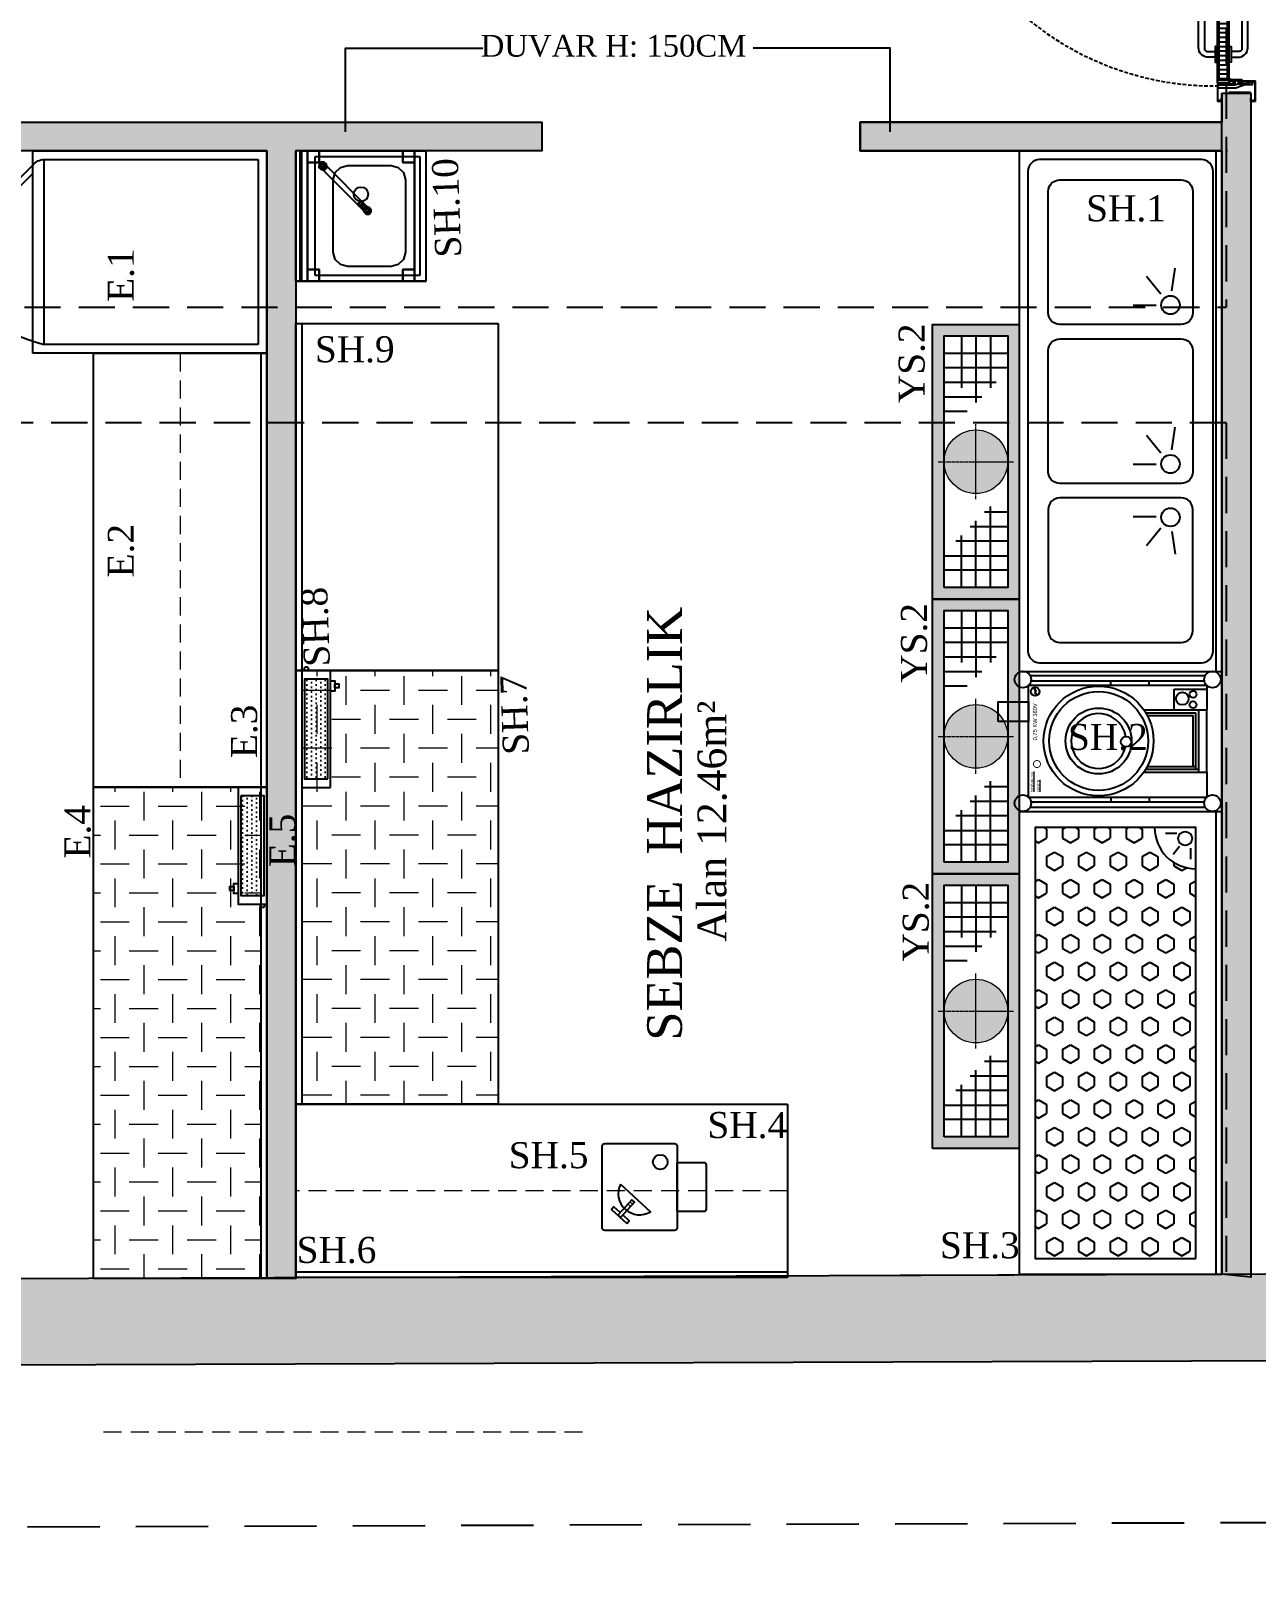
# Model space of a CAD drawing. Header units: millimetres. Extents: x -29311 to -3405, y 28913 to 42880.
# Drawn here: x -14679 to -14255, y 39221 to 39753 of the extents above; entities that cross this region are included whole.
import ezdxf
from ezdxf.enums import TextEntityAlignment as Align

# ---------------------------------------------------------------- set-up
doc = ezdxf.new("R2010")
doc.units = ezdxf.units.MM
for name, pattern in [('( Hidden )', [0.375, 0.25, -0.125]), ('DASHDOTX2', [2, 1, -0.5, 0, -0.5]), ('DASHED2', [0.375, 0.25, -0.125]), ('HIDDEN', [0.375, 0.25, -0.125])]:
    doc.linetypes.add(name, pattern=pattern)
for name, color, linetype in [('A-BA', 1, 'Continuous'), ('A-BA-HIDDEN', 136, 'HIDDEN'), ('A-KAPI-AHSAP', 245, 'Continuous'), ('A-KAPI-AKSESUAR', 206, 'Continuous'), ('A-KAPI-METAL', 84, 'Continuous'), ('A-KAPI-PROFIL', 206, 'Continuous'), ('A-MERDIVEN', 125, 'Continuous'), ('A-SIVA-ALCIPAN', 247, 'Continuous'), ('A-YAZI', 136, 'Continuous'), ('Duvar-150 cm', 8, 'Continuous'), ('Duvar-200 cm', 7, 'Continuous'), ('Duvar-Soğuk Oda Yüksekliğine', 24, 'Continuous'), ('Kıtc-002 Çizgi', 7, 'Continuous'), ('Kıtc-016 Su Tes Yazı 001', 5, 'Continuous'), ('Kıtc-019 Su Tes İşaretler', 5, 'Continuous'), ('set altı dolap', 92, 'Continuous'), ('vaz_bina2', 161, 'Continuous')]:
    doc.layers.add(name, color=color, linetype=linetype)
for name, color, linetype, lineweight in [('DVL-C', 7, 'DASHDOTX2', 20), ('GRC-et', 10, 'Continuous', 15), ('GRC-sebze', 94, 'Continuous', 15), ('tarama-betonarme', 252, 'Continuous', 13), ('TES_SU', 150, 'Continuous', 25), ('yerizg-a', 7, 'Continuous', 15), ('yerizg-b', 7, 'Continuous', 9)]:
    doc.layers.add(name, color=color, linetype=linetype, lineweight=lineweight)
doc.styles.get("Standard").update_dxf_attribs({"font": 'arial.ttf'})
doc.styles.add('YAZ-50', font='times.ttf', dxfattribs={"width": 0.9})

# ---------------------------------------------------------------- blocks, each defined once
blk = doc.blocks.new('Frenox Depo Tipi Dolpa Tek Kapı')
for p, q in [((70, 81), (0, 81)), ((0, 81), (0, 0)), ((70, 0), (70, 81)), ((0, 0), (70, 0))]:
    blk.add_line(p, q)
at = {"color": 251}
for p, q in [((67, 78), (3, 78)), ((3, 78), (3, 4)), ((67, 4), (67, 78)), ((3, 4), (67, 4))]:
    blk.add_line(p, q, dxfattribs=at)
at = {"color": 251, "linetype": 'Continuous'}
for p, q in [((2.95, 4), (67.05, 4)), ((62.22, 0), (30.17, -32.06)), ((65.05, 0), (35.11, -29.94)), ((35.11, -29.94), (30.87, -31.35)), ((30.87, -31.35), (32.29, -32.76)), ((33.7, -28.52), (35.11, -29.94)), ((30.17, -32.06), (31.58, -33.47)), ((32.29, -32.76), (31.58, -33.47))]:
    blk.add_line(p, q, dxfattribs=at)
for centre, radius, start, end in [((59.94, 18.71), 58.86, 194.4777, 239.613), ((61.96, 4.05), 5.1, 307.4032, 359.4667)]:
    blk.add_arc(centre, radius, start, end, dxfattribs=at)
blk = doc.blocks.new('A$C5D77726F')
at = {"layer": 'Kıtc-002 Çizgi'}
for p, q in [((5, 40), (3.5, 40)), ((46, 40), (47.5, 40)), ((5, 26), (3.5, 26)), ((14.33, 27.94), (14.33, 5)), ((15.33, 27.3), (15.33, 8)), ((16.33, 26.74), (16.33, 9)), ((34.93, 26.74), (34.93, 10)), ((35.93, 27.3), (35.93, 9)), ((36.93, 27.94), (36.93, 5)), ((46, 26), (47.5, 26)), ((36.93, 16.94), (44.48, 16.94)), ((44.48, 16.94), (44.48, 5)), ((14.33, 8), (36.93, 8)), ((15.33, 9), (35.93, 9)), ((16.33, 10), (34.93, 10)), ((14.33, 5), (36.93, 5))]:
    blk.add_line(p, q, dxfattribs=at)
blk.add_lwpolyline([(32.72, 80.96), (39.85, 80.96), (39.85, 70), (32.72, 70)], close=True, dxfattribs=at)
for points in [[(1.5, 69.4), (1.5, 5.6)], [(3.5, 69.04), (3.5, 5.96)], [(5, 5), (5, 70), (46, 70), (46, 5), (36.93, 5)], [(47.5, 69.04), (47.5, 5.96)], [(49.5, 69.4), (49.5, 5.6)], [(14.33, 5), (5, 5)]]:
    blk.add_lwpolyline(points, dxfattribs=at)
for centre, radius in [((3, 72), 3), ((48, 72), 3), ((25.63, 44.45), 20), ((25.63, 44.45), 18), ((25.63, 44.45), 12), ((25.35, 34.45), 1.9), ((38.81, 10.07), 1.26), ((41.06, 13.98), 2.29), ((42.6, 10.07), 1.26), ((3, 3), 3), ((48, 3), 3)]:
    blk.add_circle(centre, radius, dxfattribs=at)
blk.add_arc((25.63, 44.45), 10, 279.302, 257.4764, dxfattribs=at)
blk = doc.blocks.new('v-sg')
at = {"layer": 'TES_SU', "linetype": 'Continuous', "const_width": 1.2}
blk.add_lwpolyline([(-5, 0, 1), (5, 0, 1)], format="xyb", close=True, dxfattribs=at)
blk = doc.blocks.new('A$C601B7985')
at = {"layer": 'Kıtc-002 Çizgi', "color": 1}
for p, q in [((43.49, 67.8, 10.3), (42.51, 67.12, 10.3)), ((42.54, 67.07, 10.3), (43.44, 67.7, 10.3)), ((43.44, 67.7, 10.3), (43.49, 67.12, 10.3)), ((43.54, 67.21, 10.3), (43.49, 67.8, 10.3)), ((43.49, 67.12, 10.3), (44.66, 67.72, 10.3)), ((44.63, 67.78, 10.3), (43.54, 67.21, 10.3)), ((44.87, 67.87, 10.3), (44.58, 67.85, 10.3)), ((44.58, 67.85, 10.3), (44.62, 67.79, 10.3)), ((44.62, 67.79, 10.3), (44.7, 67.65, 10.3)), ((44.66, 67.72, 10.3), (44.63, 67.78, 10.3)), ((44.87, 67.87, 10.3), (44.7, 67.65, 10.3))]:
    blk.add_line(p, q, dxfattribs=at)
blk.add_circle((43.61, 67.55, 10.3), 1.58, dxfattribs=at)
at = {"layer": 'Kıtc-019 Su Tes İşaretler', "linetype": 'Continuous', "xscale": 0.2549349402009376, "yscale": 0.2549349402009376, "zscale": 0.2549349402009376}
blk.add_blockref('v-sg', (17.24, 66.88), dxfattribs=at)
at = {"layer": 'set altı dolap'}
blk.add_blockref('A$C5D77726F', (0, 0), dxfattribs=at)
at = {"layer": 'Kıtc-002 Çizgi', "color": 1}
blk.add_text('0,75 KW 380V', height=1.5, dxfattribs=at).set_placement((25.84, 66.87))
at = {"layer": 'Kıtc-016 Su Tes Yazı 001', "lineweight": 5, "char_height": 1, "attachment_point": 1}
for s, insert in [('{\\L\\C5;SOĞUK SU}', (7.12, 69.07)), ('{\\L\\C5;GİDER}', (7.12, 66.87))]:
    blk.add_mtext_dynamic_manual_height_columns(s, width=14.9424, gutter_width=50, heights=[0], dxfattribs=dict(at, insert=insert))
blk = doc.blocks.new('A$C3BCB2360')
at = {"layer": 'Kıtc-002 Çizgi'}
h = blk.add_hatch(dxfattribs=at)
h.set_pattern_fill('DOTS', color=256, style=0)
h.set_pattern_definition([(0, (-5262.7797, -8365.3325), (0.79375, 1.5875), [0, -1.5875])])
h.paths.add_polyline_path([(3, 11.83), (3, 3.83), (37.5, 3.83), (37.5, 11.83)])
for points in [[(0, 2.83), (40.5, 2.83), (40.5, 12.83), (0, 12.83)], [(3, 3.83), (37.5, 3.83), (37.5, 11.83), (3, 11.83)], [(40.5, 11.83), (41.4, 11.83), (41.7, 11.53), (41.7, 10.93), (41.4, 10.63), (40.5, 10.63)], [(33.33, 2.83), (36.88, 2.83), (36.88, 1.42), (33.33, 1.42)], [(34.4, 1.42), (35.81, 1.42), (35.81, 0), (34.4, 0)]]:
    blk.add_lwpolyline(points, close=True, dxfattribs=at)
blk = doc.blocks.new('PoliTT.S.150-70')
at = {"layer": 'GRC-sebze'}
h = blk.add_hatch(dxfattribs=at)
h.set_pattern_fill('CHECKERED', color=256, scale=10, style=0)
h.set_pattern_definition([(0, (150, 0), (10, 10), [10, -10]), (90, (155, 5), (-10, 10), [10, -10])])
h.paths.add_polyline_path([(0, -70), (150, -70), (150, -2), (0, -2)])
for p, q in [((0, 0), (150, 0)), ((0, -70), (0, 0)), ((150, 0), (150, -70)), ((150, -2), (0, -2)), ((150, -70), (0, -70))]:
    blk.add_line(p, q)
blk = doc.blocks.new('CTezg.120-70')
for p, q in [((-120, -70), (-120, 0)), ((-120, 0), (0, 0)), ((0, 0), (0, -70)), ((0, -2), (-120, -2)), ((0, -70), (-120, -70))]:
    blk.add_line(p, q)
blk = doc.blocks.new('CTezg.150-60')
for p, q in [((-150, 0), (0, 0)), ((-150, -60), (-150, 0)), ((0, 0), (0, -60)), ((0, -2), (-150, -2)), ((0, -60), (-150, -60))]:
    blk.add_line(p, q)
blk = doc.blocks.new('PoliTT.E.170-60')
at = {"layer": 'GRC-et'}
h = blk.add_hatch(dxfattribs=at)
h.set_pattern_fill('CHECKERED', color=256, scale=10, style=0)
h.set_pattern_definition([(0, (170, 0), (10, 10), [10, -10]), (90, (175, 5), (-10, 10), [10, -10])])
h.paths.add_polyline_path([(0, -60), (170, -60), (170, -2), (0, -2)])
for p, q in [((0, 0), (170, 0)), ((0, -60), (0, 0)), ((170, 0), (170, -60)), ((170, -2), (0, -2)), ((170, -60), (0, -60))]:
    blk.add_line(p, q)
blk = doc.blocks.new('RobotCoupe.CL50')
for points in [[(12, -30), (-12, -30, -0.414214), (-13, -29), (-13, -1, -0.414214), (-12, 0), (12, 0, -0.414214), (13, -1), (13, -29, -0.414214)], [(13, -6.49), (22, -6.49, -0.414214), (23, -7.49), (23, -22.51, -0.414214), (22, -23.51), (13, -23.51)]]:
    blk.add_lwpolyline(points, format="xyb", close=True)
at = {"color": 147}
for points in [[(-6.69, -14.03), (3.74, -23.62)], [(-6.74, -23.81), (-8.94, -21.81), (-9.78, -22.74), (-4.45, -27.58)], [(-4.45, -27.58), (-3.62, -26.65), (-5.81, -24.66)]]:
    blk.add_lwpolyline(points, dxfattribs=at)
blk.add_lwpolyline([(-7.58, -24.74), (-6.65, -25.58), (-1.81, -20.25), (-2.74, -19.42)], close=True, dxfattribs=at)
at = {"color": 147, "const_width": 0.385}
blk.add_lwpolyline([(-3.78, -21.09, 1), (-2.64, -20.9, 1)], format="xyb", close=True, dxfattribs=at)
at = {"color": 147}
blk.add_circle((7.11, -6.38), 2.56, dxfattribs=at)
blk.add_arc((-0.01, -17.22), 7.4, 154.4713, 300.9529, dxfattribs=at)
blk = doc.blocks.new('Y-SIFON')
at = {"layer": 'yerizg-a', "color": 0, "linetype": 'Continuous'}
blk.add_circle((0, 0), 11, dxfattribs=at)
at = {"layer": 'yerizg-b', "color": 0, "linetype": 'DASHED2'}
for points in [[(0, 13), (0, -13)], [(-13, 0), (13, 0)]]:
    blk.add_lwpolyline(points, dxfattribs=at)
blk = doc.blocks.new('YS-95')
at = {"layer": 'TES_SU'}
h = blk.add_hatch(color=256, dxfattribs=at)
h.dxf.hatch_style = 1
h.paths.add_polyline_path([(93083.26, 14166.91), (93083.26, 14136.91), (93178.26, 14136.91), (93178.26, 14166.91)])
h.paths.add_polyline_path([(93087.26, 14162.91), (93174.26, 14162.91), (93174.26, 14140.91), (93087.26, 14140.91)], flags=16)
h.paths.add_polyline_path([(93103.26, 14156.91), (93103.26, 14151.91), (93108.26, 14151.91), (93108.26, 14146.91), (93093.26, 14146.91), (93093.26, 14156.91)], flags=0)
h.paths.add_polyline_path([(93119.76, 14151.91, -1), (93141.76, 14151.91, -1)], flags=16)
h.paths.add_polyline_path([(93158.26, 14156.91), (93168.26, 14156.91), (93168.26, 14146.91), (93158.26, 14146.91)], flags=0)
at = {"layer": 'TES_SU', "color": 0}
for p, q in [((93093.26, 14140.91), (93093.26, 14162.91)), ((93098.26, 14162.91), (93098.26, 14140.91)), ((93148.26, 14162.91), (93148.26, 14154.91)), ((93153.26, 14162.91), (93153.26, 14149.91)), ((93158.26, 14162.91), (93158.26, 14144.91)), ((93163.26, 14140.91), (93163.26, 14162.91)), ((93168.26, 14162.91), (93168.26, 14140.91)), ((93087.26, 14156.91), (93105.26, 14156.91)), ((93103.26, 14140.91), (93103.26, 14158.91)), ((93174.26, 14156.91), (93156.26, 14156.91)), ((93087.26, 14151.91), (93110.26, 14151.91)), ((93108.26, 14140.91), (93108.26, 14153.91)), ((93113.26, 14140.91), (93113.26, 14148.91)), ((93174.26, 14151.91), (93151.26, 14151.91)), ((93087.26, 14146.91), (93115.26, 14146.91)), ((93174.26, 14146.91), (93156.26, 14146.91))]:
    blk.add_line(p, q, dxfattribs=at)
for points in [[(93083.26, 14166.91), (93178.26, 14166.91), (93178.26, 14136.91), (93083.26, 14136.91)], [(93087.26, 14162.91), (93174.26, 14162.91), (93174.26, 14140.91), (93087.26, 14140.91)]]:
    blk.add_lwpolyline(points, close=True, dxfattribs=at)
at = {"layer": 'TES_SU', "color": 0, "linetype": 'Continuous'}
blk.add_blockref('Y-SIFON', (93130.76, 14151.91), dxfattribs=at)
blk = doc.blocks.new('SebzeST.160-70')
h = blk.add_hatch()
h.set_pattern_fill('HEX', color=251, style=0)
h.set_pattern_definition([(0, (-11940.3066, -10511.318), (0, 5.49926), [3.175, -6.35]), (120, (-11940.3066, -10511.318), (-4.7624989, -2.74963), [3.175, -6.35]), (60, (-11937.1316, -10511.318), (-4.7624989, 2.74963), [3.175, -6.35])])
h.paths.add_polyline_path([(-154.5, -64.5), (-5.5, -64.5), (-5.5, -9), (-140.28, -9, -0.414214), (-154.5, -23.22)])
at = {"color": 251}
for p, q in [((-152.46, -15.55), (-152.46, -19.44)), ((-148.02, -14.63), (-145.18, -16.85)), ((-147.4, -10.86), (-143.57, -10.86))]:
    blk.add_line(p, q, dxfattribs=at)
for points in [[(0, 0), (-160, 0), (-160, -70), (0, -70)], [(0, 0), (-160, 0), (-160, -2), (0, -2)], [(-5.5, -9), (-154.5, -9), (-154.5, -64.5), (-5.5, -64.5)]]:
    blk.add_lwpolyline(points, close=True)
blk.add_circle((-150.74, -12.66), 2.4, dxfattribs=at)
blk.add_arc((-154.5, -9), 14.22, 270, 0, dxfattribs=at)
blk = doc.blocks.new('CTezg.170-60')
for p, q in [((-170, 0), (0, 0)), ((-170, -60), (-170, 0)), ((0, 0), (0, -60)), ((0, -2), (-170, -2)), ((0, -60), (-170, -60))]:
    blk.add_line(p, q)
blk = doc.blocks.new('el yıkama')
for p, q in [((45, 0), (0, 0)), ((0, 0), (0, -45)), ((0, -45, 81), (0, 0, 81)), ((45, -45), (45, 0)), ((45, -45, 81), (45, 0, 81)), ((0, -1.5, 85), (0, -45, 85)), ((0, -2), (45, -2)), ((45, -1.5, 85), (45, -45, 85)), ((2, -6.5, 83), (2, -43, 83)), ((43, -6.5, 83), (2, -6.5, 83)), ((2, -6.5), (2, -43)), ((43, -6.5), (2, -6.5)), ((43, -43, 83), (43, -6.5, 83)), ((43, -43), (43, -6.5)), ((0, -45), (45, -45)), ((0, -45, 85), (0, -45, 81)), ((0, -45, 81), (45, -45, 81)), ((2, -43, 83), (43, -43, 83)), ((2, -43), (43, -43)), ((45, -45, 85), (45, -45, 81))]:
    blk.add_line(p, q)
at = {"color": 251}
for p, q in [((39.56, -8.26), (23.39, -24.43)), ((24.66, -25.7), (40.83, -9.53)), ((40.31, -8.26), (39.56, -8.26)), ((40.83, -8.78), (40.31, -8.26)), ((40.83, -9.53), (40.83, -8.78)), ((5, -17.9, 60), (5.67, -15.4, 60)), ((5, -17.9), (5.67, -15.4)), ((5.67, -15.4, 60), (7.5, -13.57, 60)), ((5.67, -15.4), (7.5, -13.57)), ((7.5, -13.57, 60), (10, -12.9, 60)), ((7.5, -13.57), (10, -12.9)), ((10, -12.9, 60), (35, -12.9, 60)), ((10, -12.9), (35, -12.9)), ((35, -12.9, 60), (37.5, -13.57, 60)), ((35, -12.9), (37.5, -13.57)), ((37.5, -13.57, 60), (39.33, -15.4, 60)), ((37.5, -13.57), (39.33, -15.4)), ((39.33, -15.4, 60), (40, -17.9, 60)), ((39.33, -15.4), (40, -17.9)), ((5, -32.9, 60), (5, -17.9, 60)), ((5, -32.9), (5, -17.9)), ((40, -17.9, 60), (40, -32.9, 60)), ((40, -17.9), (40, -32.9)), ((23.39, -24.43), (23.39, -25.17)), ((23.39, -25.17), (23.92, -25.7)), ((23.92, -25.7), (24.66, -25.7)), ((5.67, -35.4, 60), (5, -32.9, 60)), ((5.67, -35.4), (5, -32.9)), ((7.5, -37.23, 60), (5.67, -35.4, 60)), ((7.5, -37.23), (5.67, -35.4)), ((10, -37.9, 60), (7.5, -37.23, 60)), ((10, -37.9), (7.5, -37.23)), ((37.5, -37.23, 60), (35, -37.9, 60)), ((37.5, -37.23), (35, -37.9)), ((39.33, -35.4, 60), (37.5, -37.23, 60)), ((39.33, -35.4), (37.5, -37.23)), ((40, -32.9, 60), (39.33, -35.4, 60)), ((40, -32.9), (39.33, -35.4)), ((35, -37.9, 60), (10, -37.9, 60)), ((35, -37.9), (10, -37.9))]:
    blk.add_line(p, q, dxfattribs=at)
at = {"color": 251, "extrusion": (-0.612372, -0.612372, 0.5)}
for p, q in [((38.58, -9.24, 92.87), (38.32, -9.5, 92.22)), ((38.32, -9.5, 92.22), (38.5, -10.06, 91.77)), ((38.5, -10.06, 91.77), (39.03, -10.59, 91.77)), ((39.14, -9.42, 93.33), (38.58, -9.24, 92.87)), ((39.03, -10.59, 91.77), (39.59, -10.77, 92.22)), ((39.67, -9.95, 93.33), (39.14, -9.42, 93.33)), ((39.59, -10.77, 92.22), (39.85, -10.51, 92.87)), ((39.85, -10.51, 92.87), (39.67, -9.95, 93.33))]:
    blk.add_line(p, q, dxfattribs=at)
at = {"color": 251}
blk.add_circle((30, -22.5), 2.5, dxfattribs=at)
for points in [[(0, -1.5, 90), (45, -1.5, 90), (45, 0, 90), (0, 0, 90)], [(45, 0, 90), (0, 0, 90), (0, 0, 81), (45, 0, 81)], [(0, -1.5, 85), (45, -1.5, 85), (45, -1.5, 90), (0, -1.5, 90)], [(41, -4, 81), (41, -4, 45), (4, -4, 45), (4, -4, 81)], [(0, -37, 45), (0, -37, 81), (0, -8, 81), (0, -8, 45)], [(45, -37, 45), (45, -8, 45), (45, -8, 81), (45, -37, 81)], [(4, -41, 63), (41, -41, 63), (41, -41, 81), (4, -41, 81)], [(4, -41, 45), (41, -41, 45), (41, -41, 62.9), (4, -41, 62.9)]]:
    blk.add_3dface(points)
for points in [[(0, -8, 81), (0, -8, 45), (0, -4, 45), (0, -4, 81)], [(0, -8, 45), (0, -8, 45), (0, -8, 45), (0, -4, 45)], [(0, -4, 81), (0, -4, 45), (4, -4, 45), (4, -4, 81)], [(0, -4, 45), (0, -8, 45), (4, -8, 45), (4, -4, 45)], [(4, -4, 81), (4, -4, 81), (0, -4, 81)], [(4, -4, 81), (4, -8, 81), (0, -8, 81), (0, -4, 81)], [(4, -4, 81), (4, -4, 45), (4, -4, 81)], [(4, -4, 45), (4, -8, 45), (4, -8, 81), (4, -4, 81)], [(41, -8, 81), (41, -8, 45), (41, -4, 45), (41, -4, 81)], [(41, -8, 45), (41, -8, 45), (41, -8, 45), (41, -4, 45)], [(41, -4, 81), (41, -4, 45), (45, -4, 45), (45, -4, 81)], [(41, -4, 45), (41, -8, 45), (45, -8, 45), (45, -4, 45)], [(45, -4, 81), (45, -4, 81), (41, -4, 81)], [(45, -4, 81), (45, -8, 81), (41, -8, 81), (41, -4, 81)], [(45, -4, 81), (45, -4, 45), (45, -4, 81)], [(45, -4, 45), (45, -8, 45), (45, -8, 81), (45, -4, 81)], [(4, -8, 81), (4, -8, 45), (0, -8, 45), (0, -8, 81)], [(4, -8, 45), (4, -8, 45), (0, -8, 45)], [(38.84, -8.98, 91.48), (38.32, -9.5, 92.22), (38.58, -9.24, 92.87), (39.3, -8.52, 91.86)], [(38.89, -9.67, 91.22), (38.5, -10.06, 91.77), (38.32, -9.5, 92.22), (38.84, -8.98, 91.48)], [(39.42, -10.2, 91.22), (39.03, -10.59, 91.77), (38.5, -10.06, 91.77), (38.89, -9.67, 91.22)], [(39.29, -7.99, 85), (38.53, -8.75, 85), (38.81, -8.99, 88.99), (39.57, -8.23, 88.99)], [(38.53, -8.75, 85), (38.54, -9.82, 85), (38.91, -9.45, 88.99), (38.81, -8.99, 88.99)], [(38.54, -9.82, 85), (39.3, -10.58, 85), (39.67, -10.21, 88.99), (38.91, -9.45, 88.99)], [(39.3, -8.52, 91.86), (39.99, -8.57, 92.12), (39.14, -9.42, 93.33), (38.58, -9.24, 92.87)], [(39.03, -8.78, 90.47), (38.84, -8.98, 91.48), (39.3, -8.52, 91.86), (39.56, -8.26, 90.47)], [(39.03, -9.53, 90.47), (38.89, -9.67, 91.22), (38.84, -8.98, 91.48), (39.03, -8.78, 90.47)], [(39.56, -10.06, 90.47), (39.42, -10.2, 91.22), (38.89, -9.67, 91.22), (39.03, -9.53, 90.47)], [(39.55, -8.27, 85.34), (39.02, -8.8, 85.34), (39.03, -8.78, 90.47), (39.56, -8.26, 90.47)], [(39.02, -8.8, 85.34), (39.03, -9.54, 85.01), (39.03, -9.53, 90.47), (39.03, -8.78, 90.47)], [(39.03, -9.54, 85.01), (39.55, -10.06, 85.01), (39.56, -10.06, 90.47), (39.03, -9.53, 90.47)], [(39.42, -10.2, 91.22), (40.11, -10.25, 91.48), (39.59, -10.77, 92.22), (39.03, -10.59, 91.77)], [(39.99, -8.57, 92.12), (40.52, -9.1, 92.12), (39.67, -9.95, 93.33), (39.14, -9.42, 93.33)], [(40.33, -8.02, 85.09), (39.29, -7.99, 85), (39.57, -8.23, 88.99), (40.27, -8.25, 88.99)], [(39.56, -8.26, 90.47), (40.31, -8.26, 90.47), (39.99, -8.57, 92.12), (39.3, -8.52, 91.86)], [(39.3, -10.58, 85), (40.37, -10.59, 85), (40.09, -10.27, 89), (39.67, -10.21, 88.99)], [(39.56, -10.06, 90.47), (40.31, -10.06, 90.47), (40.11, -10.25, 91.48), (39.42, -10.2, 91.22)], [(40.27, -8.29, 85.07), (39.55, -8.27, 85.34), (39.56, -8.26, 90.47), (40.31, -8.26, 90.47)], [(39.55, -10.06, 85.01), (40.29, -10.07, 85.34), (40.31, -10.06, 90.47), (39.56, -10.06, 90.47)], [(40.11, -10.25, 91.48), (40.57, -9.79, 91.86), (39.85, -10.51, 92.87), (39.59, -10.77, 92.22)], [(40.52, -9.1, 92.12), (40.57, -9.79, 91.86), (39.85, -10.51, 92.87), (39.67, -9.95, 93.33)], [(40.31, -8.26, 90.47), (40.83, -8.78, 90.47), (40.52, -9.1, 92.12), (39.99, -8.57, 92.12)], [(40.37, -10.59, 85), (41.12, -9.83, 85), (40.85, -9.51, 89), (40.09, -10.27, 89)], [(40.31, -10.06, 90.47), (40.83, -9.53, 90.47), (40.57, -9.79, 91.86), (40.11, -10.25, 91.48)], [(41.09, -8.78, 85.09), (40.33, -8.02, 85.09), (40.27, -8.25, 88.99), (40.84, -8.82, 88.99)], [(40.8, -8.82, 85.07), (40.27, -8.29, 85.07), (40.31, -8.26, 90.47), (40.83, -8.78, 90.47)], [(40.29, -10.07, 85.34), (40.82, -9.54, 85.34), (40.83, -9.53, 90.47), (40.31, -10.06, 90.47)], [(40.83, -8.78, 90.47), (40.83, -9.53, 90.47), (40.57, -9.79, 91.86), (40.52, -9.1, 92.12)], [(40.82, -9.54, 85.34), (40.8, -8.82, 85.07), (40.83, -8.78, 90.47), (40.83, -9.53, 90.47)], [(41.12, -9.83, 85), (41.09, -8.78, 85.09), (40.84, -8.82, 88.99), (40.85, -9.51, 89)], [(45, -8, 81), (45, -8, 45), (41, -8, 45), (41, -8, 81)], [(45, -8, 45), (45, -8, 45), (41, -8, 45)], [(23.81, -23.63, 94.84), (23.12, -24.31, 94.84), (23.12, -24.31, 95.98), (23.81, -23.63, 95.98)], [(23.92, -23.9, 96.55), (23.81, -23.63, 95.98), (23.12, -24.31, 95.98), (23.39, -24.43, 96.55)], [(23.81, -23.63, 94.84), (23.92, -23.9, 94.4), (23.39, -24.43, 94.4), (23.12, -24.31, 94.84)], [(23.12, -24.31, 94.84), (23.12, -25.28, 94.84), (23.12, -25.28, 95.98), (23.12, -24.31, 95.98)], [(23.39, -24.43, 96.55), (23.12, -24.31, 95.98), (23.12, -25.28, 95.98), (23.39, -25.17, 96.55)], [(23.12, -24.31, 94.84), (23.39, -24.43, 94.4), (23.39, -25.17, 94.4), (23.12, -25.28, 94.84)], [(23.39, -25.17, 96.55), (23.12, -25.28, 95.98), (23.81, -25.97, 95.98), (23.92, -25.7, 96.55)], [(23.12, -25.28, 94.84), (23.39, -25.17, 94.4), (23.92, -25.7, 94.4), (23.81, -25.97, 94.84)], [(23.12, -25.28, 94.84), (23.81, -25.97, 94.84), (23.81, -25.97, 95.98), (23.12, -25.28, 95.98)], [(23.92, -23.9, 100.47), (23.39, -24.43, 100.47), (23.65, -24.16, 101.86), (24.11, -23.71, 101.48)], [(23.92, -23.9, 96.55), (23.39, -24.43, 96.55), (23.39, -24.43, 100.47), (23.92, -23.9, 100.47)], [(23.39, -25.17, 100.47), (23.39, -24.43, 100.47), (23.65, -24.16, 101.86), (23.7, -24.86, 102.12)], [(23.39, -24.43, 96.55), (23.39, -25.17, 96.55), (23.39, -25.17, 100.47), (23.39, -24.43, 100.47)], [(23.92, -25.7, 100.47), (23.39, -25.17, 100.47), (23.7, -24.86, 102.12), (24.23, -25.39, 102.12)], [(23.39, -25.17, 96.55), (23.92, -25.7, 96.55), (23.92, -25.7, 100.47), (23.39, -25.17, 100.47)], [(24.11, -23.71, 101.48), (23.65, -24.16, 101.86), (24.37, -23.45, 102.87), (24.64, -23.18, 102.22)], [(23.7, -24.86, 102.12), (23.65, -24.16, 101.86), (24.37, -23.45, 102.87), (24.56, -24.01, 103.33)], [(24.23, -25.39, 102.12), (23.7, -24.86, 102.12), (24.56, -24.01, 103.33), (25.09, -24.53, 103.33)], [(24.78, -23.63, 94.84), (23.81, -23.63, 94.84), (23.81, -23.63, 95.98), (24.78, -23.63, 95.98)], [(24.66, -23.9, 96.55), (24.78, -23.63, 95.98), (23.81, -23.63, 95.98), (23.92, -23.9, 96.55)], [(24.78, -23.63, 94.84), (24.66, -23.9, 94.4), (23.92, -23.9, 94.4), (23.81, -23.63, 94.84)], [(23.92, -25.7, 96.55), (23.81, -25.97, 95.98), (24.78, -25.97, 95.98), (24.66, -25.7, 96.55)], [(23.81, -25.97, 94.84), (23.92, -25.7, 94.4), (24.66, -25.7, 94.4), (24.78, -25.97, 94.84)], [(23.81, -25.97, 94.84), (24.78, -25.97, 94.84), (24.78, -25.97, 95.98), (23.81, -25.97, 95.98)], [(24.66, -23.9, 100.47), (23.92, -23.9, 100.47), (24.11, -23.71, 101.48), (24.81, -23.76, 101.22)], [(24.66, -23.9, 96.55), (23.92, -23.9, 96.55), (23.92, -23.9, 100.47), (24.66, -23.9, 100.47)], [(24.66, -25.7, 100.47), (23.92, -25.7, 100.47), (24.23, -25.39, 102.12), (24.93, -25.44, 101.86)], [(23.92, -25.7, 96.55), (24.66, -25.7, 96.55), (24.66, -25.7, 100.47), (23.92, -25.7, 100.47)], [(24.81, -23.76, 101.22), (24.11, -23.71, 101.48), (24.64, -23.18, 102.22), (25.2, -23.37, 101.77)], [(24.93, -25.44, 101.86), (24.23, -25.39, 102.12), (25.09, -24.53, 103.33), (25.65, -24.72, 102.87)], [(24.64, -23.18, 102.22), (24.37, -23.45, 102.87), (25.35, -22.47, 103.24), (25.35, -22.47, 102.5)], [(24.56, -24.01, 103.33), (24.37, -23.45, 102.87), (25.35, -22.47, 103.24), (25.73, -22.84, 103.77)], [(25.09, -24.53, 103.33), (24.56, -24.01, 103.33), (25.73, -22.84, 103.77), (26.25, -23.37, 103.77)], [(25.2, -23.37, 101.77), (24.64, -23.18, 102.22), (25.35, -22.47, 102.5), (25.73, -22.84, 101.97)], [(25.19, -24.43, 96.55), (25.46, -24.31, 95.98), (24.78, -23.63, 95.98), (24.66, -23.9, 96.55)], [(25.46, -24.31, 94.84), (25.19, -24.43, 94.4), (24.66, -23.9, 94.4), (24.78, -23.63, 94.84)], [(24.66, -23.9, 100.47), (24.81, -23.76, 101.22), (25.33, -24.28, 101.22), (25.19, -24.43, 100.47)], [(25.19, -24.43, 96.55), (24.66, -23.9, 96.55), (24.66, -23.9, 100.47), (25.19, -24.43, 100.47)], [(25.19, -25.17, 100.47), (25.38, -24.98, 101.48), (24.93, -25.44, 101.86), (24.66, -25.7, 100.47)], [(24.66, -25.7, 96.55), (25.19, -25.17, 96.55), (25.19, -25.17, 100.47), (24.66, -25.7, 100.47)], [(24.66, -25.7, 96.55), (24.78, -25.97, 95.98), (25.46, -25.28, 95.98), (25.19, -25.17, 96.55)], [(24.78, -25.97, 94.84), (24.66, -25.7, 94.4), (25.19, -25.17, 94.4), (25.46, -25.28, 94.84)], [(25.46, -24.31, 94.84), (24.78, -23.63, 94.84), (24.78, -23.63, 95.98), (25.46, -24.31, 95.98)], [(24.78, -25.97, 94.84), (25.46, -25.28, 94.84), (25.46, -25.28, 95.98), (24.78, -25.97, 95.98)], [(24.81, -23.76, 101.22), (25.2, -23.37, 101.77), (25.72, -23.9, 101.77), (25.33, -24.28, 101.22)], [(25.38, -24.98, 101.48), (25.91, -24.46, 102.22), (25.65, -24.72, 102.87), (24.93, -25.44, 101.86)], [(25.65, -24.72, 102.87), (25.09, -24.53, 103.33), (26.25, -23.37, 103.77), (26.63, -23.74, 103.24)], [(25.19, -24.43, 100.47), (25.33, -24.28, 101.22), (25.38, -24.98, 101.48), (25.19, -25.17, 100.47)], [(25.19, -25.17, 96.55), (25.46, -25.28, 95.98), (25.46, -24.31, 95.98), (25.19, -24.43, 96.55)], [(25.46, -25.28, 94.84), (25.19, -25.17, 94.4), (25.19, -24.43, 94.4), (25.46, -24.31, 94.84)], [(25.19, -25.17, 96.55), (25.19, -24.43, 96.55), (25.19, -24.43, 100.47), (25.19, -25.17, 100.47)], [(25.2, -23.37, 101.77), (25.73, -22.84, 101.97), (26.25, -23.37, 101.97), (25.72, -23.9, 101.77)], [(25.33, -24.28, 101.22), (25.72, -23.9, 101.77), (25.91, -24.46, 102.22), (25.38, -24.98, 101.48)], [(25.73, -22.84, 103.77), (25.35, -22.47, 103.24), (26.33, -21.49, 102.87), (26.89, -21.67, 103.33)], [(25.35, -22.47, 102.5), (25.35, -22.47, 103.24), (26.33, -21.49, 102.87), (26.07, -21.75, 102.22)], [(25.73, -22.84, 101.97), (25.35, -22.47, 102.5), (26.07, -21.75, 102.22), (26.26, -22.31, 101.77)], [(25.46, -25.28, 94.84), (25.46, -24.31, 94.84), (25.46, -24.31, 95.98), (25.46, -25.28, 95.98)], [(25.91, -24.46, 102.22), (26.63, -23.74, 102.5), (26.63, -23.74, 103.24), (25.65, -24.72, 102.87)], [(25.72, -23.9, 101.77), (26.25, -23.37, 101.97), (26.63, -23.74, 102.5), (25.91, -24.46, 102.22)], [(26.25, -23.37, 103.77), (25.73, -22.84, 103.77), (26.89, -21.67, 103.33), (27.42, -22.2, 103.33)], [(25.73, -22.84, 101.97), (26.26, -22.31, 101.77), (26.78, -22.84, 101.77), (26.25, -23.37, 101.97)], [(26.63, -23.74, 103.24), (26.25, -23.37, 103.77), (27.42, -22.2, 103.33), (27.61, -22.76, 102.87)], [(26.25, -23.37, 101.97), (26.78, -22.84, 101.77), (27.34, -23.02, 102.22), (26.63, -23.74, 102.5)], [(26.63, -23.74, 102.5), (27.34, -23.02, 102.22), (27.61, -22.76, 102.87), (26.63, -23.74, 103.24)], [(0, -41, 81), (0, -41, 45), (0, -37, 45), (0, -37, 81)], [(0, -41, 45), (0, -41, 45), (0, -41, 45), (0, -37, 45)], [(0, -37, 81), (0, -37, 45), (4, -37, 45), (4, -37, 81)], [(0, -37, 45), (0, -41, 45), (4, -41, 45), (4, -37, 45)], [(4, -37, 81), (4, -37, 81), (0, -37, 81)], [(4, -37, 81), (4, -41, 81), (0, -41, 81), (0, -37, 81)], [(4, -37, 81), (4, -37, 45), (4, -37, 81)], [(4, -37, 45), (4, -41, 45), (4, -41, 81), (4, -37, 81)], [(41, -41, 81), (41, -41, 45), (41, -37, 45), (41, -37, 81)], [(41, -41, 45), (41, -41, 45), (41, -41, 45), (41, -37, 45)], [(41, -37, 81), (41, -37, 45), (45, -37, 45), (45, -37, 81)], [(41, -37, 45), (41, -41, 45), (45, -41, 45), (45, -37, 45)], [(45, -37, 81), (45, -37, 81), (41, -37, 81)], [(45, -37, 81), (45, -41, 81), (41, -41, 81), (41, -37, 81)], [(45, -37, 81), (45, -37, 45), (45, -37, 81)], [(45, -37, 45), (45, -41, 45), (45, -41, 81), (45, -37, 81)], [(4, -41, 81), (4, -41, 45), (0, -41, 45), (0, -41, 81)], [(4, -41, 45), (4, -41, 45), (0, -41, 45)], [(45, -41, 81), (45, -41, 45), (41, -41, 45), (41, -41, 81)], [(45, -41, 45), (45, -41, 45), (41, -41, 45)]]:
    blk.add_3dface(points, dxfattribs=at)
blk = doc.blocks.new('Evye3.180-70')
at = {"color": 251}
for p, q in [((-131.66, -17.24), (-139.47, -16.13)), ((-130.43, -21.05), (-136.53, -26.06)), ((-76.66, -17.24), (-84.47, -16.13)), ((-75.43, -21.05), (-81.53, -26.06)), ((-49.57, -21.05), (-43.47, -26.06)), ((-48.34, -17.24), (-40.53, -16.13)), ((-126.52, -22.71), (-126.52, -30.6)), ((-71.52, -22.71), (-71.52, -30.6)), ((-53.48, -22.71), (-53.48, -30.6))]:
    blk.add_line(p, q, dxfattribs=at)
for points in [[(-180, -70), (0, -70), (0, 0), (-180, 0)], [(-180, -2), (0, -2), (0, 0), (-180, 0)]]:
    blk.add_lwpolyline(points, close=True)
blk.add_lwpolyline([(-173, -67), (-7, -67, 0.414214), (-3, -63), (-3, -7, 0.414214), (-7, -3), (-173, -3, 0.414214), (-177, -7), (-177, -63, 0.414214)], format="xyb", close=True)
for points in [[(-124, -60), (-166, -60, -0.414214), (-170, -56), (-170, -14, -0.414214), (-166, -10), (-124, -10, -0.414214), (-120, -14), (-120, -56, -0.414214)], [(-69, -60), (-111, -60, -0.414214), (-115, -56), (-115, -14, -0.414214), (-111, -10), (-69, -10, -0.414214), (-65, -14), (-65, -56, -0.414214)], [(-56, -60), (-14, -60, 0.414214), (-10, -56), (-10, -14, 0.414214), (-14, -10), (-56, -10, 0.414214), (-60, -14), (-60, -56, 0.414214)]]:
    blk.add_lwpolyline(points, format="xyb", close=True, dxfattribs=at)
for centre in [(-126.71, -17.74), (-71.71, -17.74), (-53.29, -17.74)]:
    blk.add_circle(centre, 3.19, dxfattribs=at)
blk = doc.blocks.new('A$C1989330F')
at = {"layer": 'A-KAPI-AKSESUAR'}
blk.add_lwpolyline([(27.5, 0), (-27.5, 0), (-27.5, -8), (27.5, -8)], close=True, dxfattribs=at)
blk.add_lwpolyline([(-125, -45), (-20, -45, 0.414214), (-10, -35), (-10, -8), (10, -8), (10, -32, -0.414214), (-23, -65), (-125, -65)], format="xyb", close=True, dxfattribs=at)
blk = doc.blocks.new('*U52')
at = {"ltscale": 12}
h = blk.add_hatch(dxfattribs=at)
h.set_pattern_fill('ANSI31', color=8, scale=5, angle=45)
h.set_pattern_definition([(90, (48.085, 20), (-15.875, 3e-15), [])])
h.paths.add_polyline_path([(1004.1, -130), (44, -130), (44, -160), (1004.1, -160)])
at = {"color": 8, "linetype": 'HIDDEN', "ltscale": 50}
blk.add_lwpolyline([(12.6, -176.2), (12.6, -1188.7, 0.417281), (1025, -165.6)], format="xyb", dxfattribs=at)
at = {"layer": 'A-KAPI-AHSAP'}
for points in [[(44, -165), (34, -165), (34, -148), (34, -148), (34, -125), (44, -125), (44, -165)], [(44, -125), (1004.1, -125)], [(1004.1, -165), (1004.1, -125), (1014.1, -125), (1014.1, -165), (1014.1, -165), (1014.1, -165), (1004.1, -165)], [(1004.1, -165), (44, -165)]]:
    blk.add_lwpolyline(points, dxfattribs=at)
blk.add_lwpolyline([(1004.1, -130), (44, -130), (44, -160), (1004.1, -160)], close=True, dxfattribs=at)
at = {"layer": 'A-KAPI-AKSESUAR'}
for radius in [10, 5, 4]:
    blk.add_circle((12, -175), radius, dxfattribs=at)
at = {"layer": 'A-KAPI-METAL'}
for points in [[(-29, -33.5), (39, -33.5, -0.414214), (40, -34.5), (40, -95.9), (38, -95.9), (38, -36, 0.414214), (37.5, -35.5), (-27.5, -35.5, 0.414214), (-28, -36), (-28, -47.5, 0.414214), (-27.5, -48), (-20, -48), (-20, -50), (-29, -50, -0.414214), (-30, -49), (-30, -34.5, -0.414214)], [(1077.1, -33.5), (1009.1, -33.5, 0.414214), (1008.1, -34.5), (1008.1, -95.9), (1010.1, -95.9), (1010.1, -36, -0.414214), (1010.6, -35.5), (1075.6, -35.5, -0.414214), (1076.1, -36), (1076.1, -47.5, -0.414214), (1075.6, -48), (1068.1, -48), (1068.1, -50), (1077.1, -50, 0.414214), (1078.1, -49), (1078.1, -34.5, 0.414214)], [(-30, -151, -0.414214), (-29, -150), (-20, -150), (-20, -152), (-27.5, -152, 0.414214), (-28, -152.5), (-28, -162.5, 0.414214), (-27.5, -163), (26.5, -163, 0.414214), (27, -162.5), (27, -105, -0.414214), (28.2, -104), (41, -104, -0.414154), (42, -105), (42, -119.5), (42, -94.9), (42, -80.7), (42, -94.9), (40, -94.9), (40, -80.7, -1), (44, -80.7), (44, -119.8, -0.934642), (40, -119.5), (40, -106.5, 0.414214), (39.5, -106), (29.5, -106, 0.414214), (29, -106.5), (29, -164, -0.414214), (28, -165), (-29, -165, -0.414214), (-30, -164)], [(1078.1, -151, 0.414214), (1077.1, -150), (1068.1, -150), (1068.1, -152), (1075.6, -152, -0.414214), (1076.1, -152.5), (1076.1, -162.5, -0.414214), (1075.6, -163), (1021.6, -163, -0.414214), (1021.1, -162.5), (1021.1, -104, 0.414214), (1019.8, -103), (1007.1, -103, 0.414154), (1006.1, -104), (1006.1, -119.5), (1006.1, -94.9), (1006.1, -80.7), (1006.1, -94.9), (1008.1, -94.9), (1008.1, -80.7, 1), (1004.1, -80.7), (1004.1, -119.8, 0.938583), (1008.1, -119.5), (1008.1, -105.5, -0.414214), (1008.6, -105), (1018.5, -105, -0.414214), (1019.1, -105.5), (1019.1, -164, 0.414214), (1020.1, -165), (1077.1, -165, 0.414214), (1078.1, -164)]]:
    blk.add_lwpolyline(points, format="xyb", close=True, dxfattribs=at)
at = {"layer": 'A-KAPI-PROFIL'}
for points in [[(16.5, -100.9), (27.5, -70.4), (27.5, -36.5), (37.5, -36.5), (37.5, -72.2), (25.9, -104.3), (25.9, -163), (16.5, -163)], [(1031.6, -100.9), (1020.6, -70.4), (1020.6, -43.8), (1010.6, -43.8), (1010.6, -72.2), (1022.2, -104.3), (1022.2, -163), (1031.6, -163)]]:
    blk.add_lwpolyline(points, close=True, dxfattribs=at)
for points in [[(36.5, -36.8), (37.5, -36.8), (37.5, -52.5), (29.6, -66.1), (29.6, -89.8), (36.6, -89.8), (36.6, -90.8), (28.6, -90.8), (28.6, -65.8), (36.5, -52.2), (36.5, -36.8)], [(1011.6, -36.8), (1010.6, -36.8), (1010.6, -52.5), (1018.5, -66.1), (1018.5, -89.8), (1011.5, -89.8), (1011.5, -90.8), (1019.5, -90.8), (1019.5, -65.8), (1011.6, -52.2), (1011.6, -36.8)]]:
    blk.add_lwpolyline(points, dxfattribs=at)
at = {"layer": 'A-KAPI-PROFIL', "color": 8}
for points in [[(39.7, -111.2, 0.414214), (37.7, -109.2), (31.3, -109.2, 0.414214), (29.3, -111.2), (29.3, -122, 0.414214), (31.3, -124), (45.3, -124, 0.414214), (46.3, -123), (46.3, -120, 1), (44.3, -120), (44.3, -121.5), (39.7, -121.5)], [(1018.8, -111.2, 0.414214), (1016.8, -109.2), (1010.4, -109.2, 0.414214), (1008.4, -111.2), (1008.4, -121.5), (1003.8, -121.5), (1003.8, -120, 1), (1001.8, -120), (1001.8, -123, 0.414214), (1002.8, -124), (1014.1, -124), (1016.8, -124, 0.414214), (1018.8, -122)]]:
    blk.add_lwpolyline(points, format="xyb", close=True, dxfattribs=at)
at = {"layer": 'DEFPOINTS', "linetype": 'ByBlock', "ltscale": 12}
for p, q in [((0, -50), (0, -150)), ((1048.1, -50), (1048.1, -125))]:
    blk.add_line(p, q, dxfattribs=at)
at = {"ltscale": 12, "xscale": -1, "rotation": 180}
blk.add_blockref('A$C1989330F', (916, -125), dxfattribs=at)
at = {"ltscale": 12}
blk.add_blockref('A$C1989330F', (916, -165), dxfattribs=at)
blk = doc.blocks.new('2. bodrum kat kirişileri')
at = {"layer": 'A-BA-HIDDEN', "ltscale": 50}
for points in [[(3352.13, -22544.94), (3352.13, -22735.07)], [(1886.63, -22735.07), (3352.13, -22735.07)], [(3352.13, -22775.07), (2239.86, -22775.07)], [(3352.13, -22775.07), (3352.13, -23069.6)]]:
    blk.add_lwpolyline(points, dxfattribs=at)

msp = doc.modelspace()

# ---------------------------------------------------------------- hatches: boundary and pattern name
at = {"layer": 'Duvar-150 cm'}
h = msp.add_hatch(color=256, dxfattribs=at)
h.dxf.hatch_style = 1
h.paths.add_polyline_path([(-14857.97, 39380.89), (-14857.97, 39711.7), (-14779.57, 39711.7), (-14779.57, 39721.7), (-14867.97, 39721.7), (-14867.97, 39711.7), (-14867.97, 39320.97), (-14857.97, 39321)])
h.paths.add_polyline_path([(-14502.38, 39721.62), (-14689.57, 39721.62), (-14689.57, 39711.62), (-14597.38, 39711.62), (-14597.38, 39321.65), (-14587.38, 39321.68), (-14587.38, 39711.62), (-14542.38, 39711.62), (-14502.38, 39711.62)])
h.paths.add_polyline_path([(-14585.1, 39461.84), (-14585.1, 39484.42), (-14598.57, 39484.42), (-14598.57, 39461.84)], flags=25)
h = msp.add_hatch(color=256, dxfattribs=at)
h.dxf.hatch_style = 1
h.paths.add_polyline_path([(-14267.24, 39721.62), (-14392.24, 39721.62), (-14392.24, 39711.62), (-14267.24, 39711.62)])
at = {"layer": 'Duvar-200 cm'}
h = msp.add_hatch(color=256, dxfattribs=at)
h.dxf.hatch_style = 1
h.paths.add_polyline_path([(-14257.24, 39846.27), (-14267.24, 39846.27), (-14267.24, 39836.62), (-14257.24, 39836.62)])
h.paths.add_polyline_path([(-14257.24, 39731.62), (-14267.24, 39731.62), (-14267.24, 39323.14), (-14257.24, 39322.14)])
at = {"layer": 'tarama-betonarme'}
h = msp.add_hatch(dxfattribs=at)
h.set_pattern_fill('ANSI35', color=256, scale=25, style=0)
h.set_pattern_definition([(45, (-65876.5644, 54657.0166), (-4.4194174, 4.4194174), []), (45, (-65872.145, 54657.0166), (-4.4194174, 4.4194174), [7.8125, -1.5625, 0, -1.5625])])
h.paths.add_polyline_path([(-18785.37, 39307.05), (-19021.29, 41114.45), (-14216.73, 41300.68), (-13835.02, 39324.64)], flags=16)
h.paths.add_polyline_path([(-18811.7, 39276.95), (-19055.29, 41143.15), (-14192.15, 41331.65), (-13798.7, 39294.77)])

# ---------------------------------------------------------------- linework, layer by layer
for p, q in [((-14386.38, 39711.62), (-14379.38, 39711.62)), ((-14265.74, 39711.62), (-14265.24, 39711.62)), ((-13835.02, 39324.64), (-14378.38, 39322.68))]:
    msp.add_line(p, q)
at = {"layer": 'A-BA'}
msp.add_line((-13798.7, 39294.77), (-18811.7, 39276.95), dxfattribs=at)
msp.add_lwpolyline([(-19021.29, 41114.45), (-18785.37, 39307.05), (-13835.02, 39324.64)], dxfattribs=at)
at = {"layer": 'A-SIVA-ALCIPAN'}
msp.add_line((-14378.38, 39322.68), (-14378.38, 39322.71), dxfattribs=at)
at = {"layer": 'A-YAZI'}
for points in [[(-14570.19, 39718.22), (-14570.19, 39747.11), (-14522.73, 39747.11)], [(-14381.85, 39718.22), (-14381.85, 39747.11), (-14429.31, 39747.11)]]:
    msp.add_lwpolyline(points, dxfattribs=at)
at = {"layer": 'Duvar-150 cm'}
msp.add_line((-14392.24, 39711.62), (-14392.24, 39721.62), dxfattribs=at)
for points in [[(-14689.57, 39721.62), (-14502.38, 39721.62), (-14502.38, 39711.62), (-14587.38, 39711.62), (-14587.38, 39321.68), (-14597.38, 39321.65), (-14597.38, 39711.62), (-14689.57, 39711.62), (-14689.57, 39721.62)], [(-14392.24, 39721.62), (-14267.24, 39721.62)], [(-14267.24, 39711.62), (-14392.24, 39711.62)]]:
    msp.add_lwpolyline(points, dxfattribs=at)
msp.add_lwpolyline([(-14267.24, 39721.62), (-14392.24, 39721.62), (-14392.24, 39711.62), (-14267.24, 39711.62)], close=True, dxfattribs=at)
at = {"layer": 'Duvar-200 cm'}
msp.add_line((-14267.24, 39711.62), (-14267.24, 39323.08), dxfattribs=at)
msp.add_lwpolyline([(-14267.24, 39731.62), (-14257.24, 39731.62), (-14257.24, 39322.14), (-14267.24, 39323.14)], close=True, dxfattribs=at)
at = {"layer": 'Duvar-Soğuk Oda Yüksekliğine'}
for p, q in [((-14267.24, 39731.62), (-14267.24, 39721.62)), ((-14267.24, 39721.62), (-14267.24, 39731.62))]:
    msp.add_line(p, q, dxfattribs=at)
at = {"layer": 'DVL-C', "color": 0, "linetype": 'HIDDEN', "ltscale": 25}
msp.add_line((-14653.88, 39268.55), (-14486.9, 39268.55), dxfattribs=at)
for points in [[(-14627.38, 39491.62), (-14597.38, 39491.62), (-14597.38, 39641.62), (-14627.38, 39641.62)], [(-14587.38, 39321.97), (-14417.38, 39321.97), (-14417.38, 39351.97), (-14587.38, 39351.97)]]:
    msp.add_lwpolyline(points, close=True, dxfattribs=at)
at = {"layer": 'vaz_bina2', "linetype": '( Hidden )', "ltscale": 100}
msp.add_lwpolyline([(-19048.76, 41087.28), (-18805.18, 39221.08), (-13792.17, 39238.89), (-12774.38, 39242.51), (-13043.32, 40634.75), (-13285.11, 41117.08), (-13613.35, 41407.74), (-13970.55, 41596.35), (-14341.7, 41706.43), (-14710.49, 41755.81), (-19113.74, 41585.13)], close=True, dxfattribs=at)

# ---------------------------------------------------------------- block references
at = {"layer": 'A-MERDIVEN'}
msp.add_blockref('2. bodrum kat kirişileri', (-17617.87, 62392.7), dxfattribs=at)
at = {"layer": 'Duvar-200 cm', "xscale": 0.1, "yscale": 0.1, "zscale": 0.1, "rotation": 270}
msp.add_blockref('*U52', (-14252.25, 39836.62), dxfattribs=at)
at = {"layer": 'Duvar-200 cm', "rotation": 90}
for p in [(-200.33, -53526.63), (-200.33, -53621.63), (-200.33, -53716.63)]:
    msp.add_blockref('YS-95', p, dxfattribs=at)
at = {"layer": 'DVL-C', "color": 0, "linetype": 'HIDDEN', "ltscale": 25, "xscale": 0.95, "yscale": 0.95, "zscale": 0.95, "rotation": 90}
msp.add_blockref('A$C601B7985', (-14267.6, 39483.19, 0), dxfattribs=at)
at = {"layer": 'Kıtc-002 Çizgi', "lineweight": -2, "xscale": -1, "rotation": 270}
msp.add_blockref('Frenox Depo Tipi Dolpa Tek Kapı', (-14678.38, 39641.62), dxfattribs=at)
at = {"layer": 'Kıtc-002 Çizgi', "lineweight": -2}
for name, p, rotation in [('el yıkama', (-14587.38, 39666.62), 90), ('Evye3.180-70', (-14267.24, 39531.62), 270), ('CTezg.120-70', (-14587.38, 39651.97), 89.99999999999999), ('CTezg.150-60', (-14597.38, 39491.62), 270), ('PoliTT.S.150-70', (-14587.38, 39381.97), 90), ('PoliTT.E.170-60', (-14597.38, 39491.62), 270), ('SebzeST.160-70', (-14267.24, 39323.08), 270), ('CTezg.170-60', (-14587.38, 39321.97), 180)]:
    msp.add_blockref(name, p, dxfattribs=dict(at, rotation=rotation))
at = {"layer": 'Kıtc-002 Çizgi'}
for p, rotation in [((-14572.55, 39491.47), 90), ((-14610.21, 39491.62), 270)]:
    msp.add_blockref('A$C3BCB2360', p, dxfattribs=dict(at, rotation=rotation))
at = {"layer": 'Kıtc-002 Çizgi', "lineweight": -2}
msp.add_blockref('RobotCoupe.CL50', (-14468.5, 39368.28), dxfattribs=at)

# ---------------------------------------------------------------- texts
at = {"layer": 'A-YAZI', "style": 'YAZ-50'}
msp.add_text('DUVAR H: 150CM', height=7.5, dxfattribs=at).set_placement((-14477.54, 39744.23), align=Align.CENTER)
at = {"layer": 'A-YAZI', "color": 7, "style": 'YAZ-50'}
for s, rotation, p in [('SH.10', 92.0476, (-14530.79, 39692.09)), ('E.1', 90, (-14643.42, 39668.67)), ('YS.2', 90, (-14370, 39638.17)), ('E.2', 90, (-14643.42, 39573.36)), ('SH.8', 92.0476, (-14576.1, 39547.16)), ('YS.2', 90, (-14369.17, 39541.46)), ('SH.7', 92.0476, (-14507.26, 39516.72)), ('E.3', 90, (-14600.8, 39510.87)), ('E.4', 90, (-14658.4, 39476.13)), ('E.5', 90, (-14587.53, 39473.13)), ('YS.2', 90, (-14368.57, 39445.04))]:
    msp.add_text(s, height=9, rotation=rotation, dxfattribs=at).set_placement(p, align=Align.CENTER)
for s, p in [('SH.1', (-14300.34, 39687.28)), ('SH.9', (-14567.03, 39638.53)), ('SH.2', (-14306.62, 39504.42)), ('SH.4', (-14431.3, 39370.21)), ('SH.5', (-14500, 39359.79)), ('SH.6', (-14573.34, 39327.01)), ('SH.3', (-14350.89, 39328.63))]:
    msp.add_text(s, height=9, dxfattribs=at).set_placement(p, align=Align.CENTER)
at = {"layer": 'A-YAZI', "style": 'YAZ-50'}
for s, height, p in [('SEBZE  HAZIRLIK', 12, (-14453.92, 39478.89)), ('Alan 12.46m²', 10, (-14438.52, 39479.78))]:
    msp.add_text(s, height=height, rotation=90, dxfattribs=at).set_placement(p, align=Align.CENTER)

doc.saveas('drawing.dxf')
